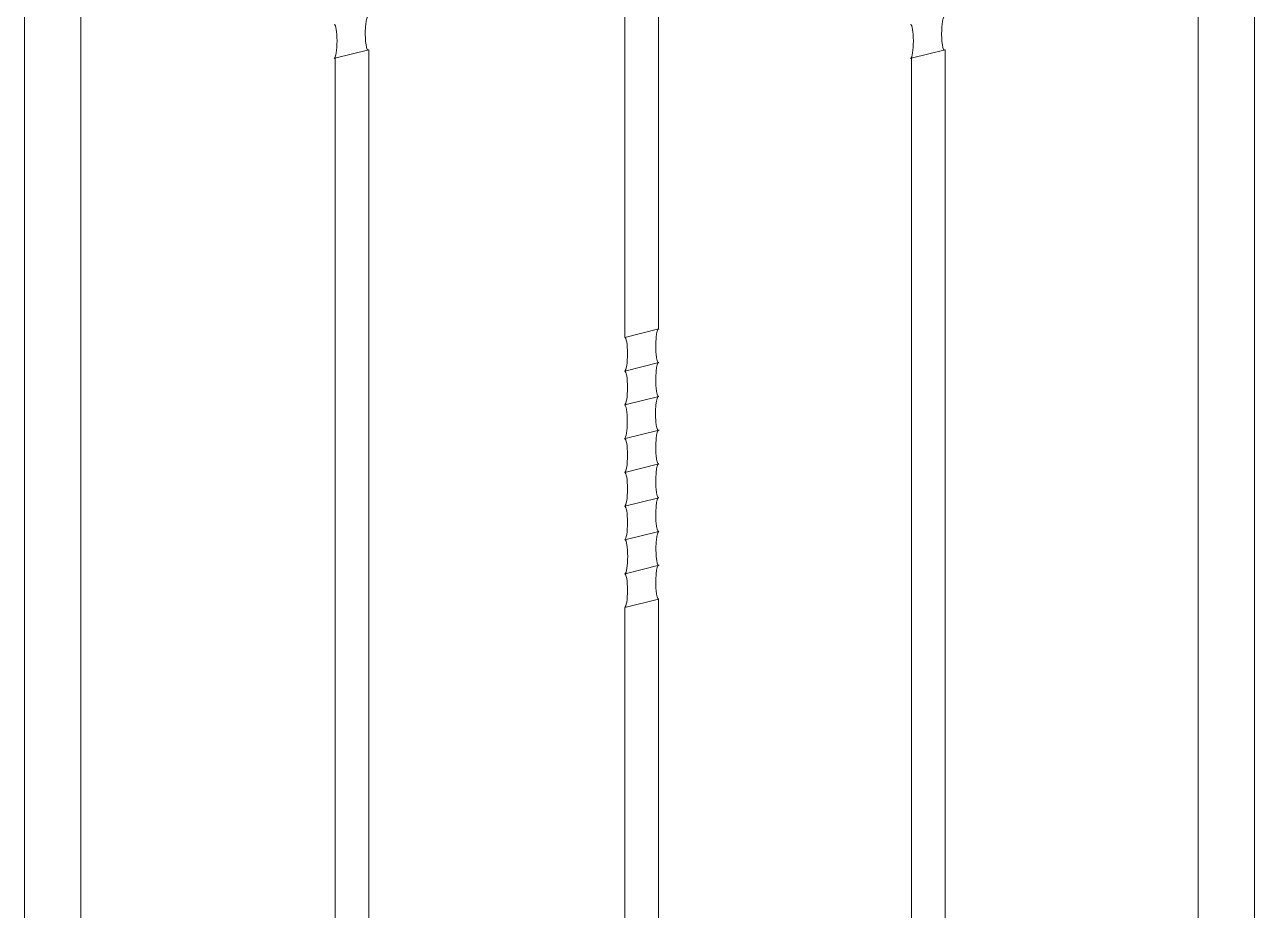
# Model space of a CAD drawing. Header units: millimetres. Extents: x -644 to 652, y 0 to 1491.
# Drawn here: x 7.2 to 322.2, y 550.8 to 777.5 of the extents above; entities that cross this region are included whole.
import ezdxf

# ---------------------------------------------------------------- set-up
doc = ezdxf.new("R2010")
doc.units = ezdxf.units.MM
doc.layers.add('ceco.net 171', color=7, linetype='Continuous')

msp = doc.modelspace()

# ---------------------------------------------------------------- linework, layer by layer
at = {"layer": 'ceco.net 171', "lineweight": 5}
for p, q in [((7.2, 0), (7.2, 1449.25)), ((21.6, 14.4), (21.6, 1449.25)), ((307.8, 14.4), (307.8, 1388.06)), ((322.2, 0), (322.2, 1388.06)), ((160.92, 697.47), (160.92, 907.39)), ((169.56, 699.64), (169.56, 909.56)), ((86.63, 768.93), (95.37, 771.12)), ((86.73, 502.56), (86.73, 769.17)), ((95.37, 502.56), (95.37, 771.12)), ((234.25, 768.93), (243, 771.12)), ((234.36, 502.56), (234.36, 768.96)), ((243, 502.56), (243, 771.12)), ((160.92, 697.47), (169.61, 699.65)), ((160.92, 688.83), (169.61, 691.01)), ((160.92, 680.19), (169.61, 682.37)), ((161.03, 671.55), (169.72, 673.73)), ((160.92, 662.88), (169.61, 665.06)), ((160.92, 654.24), (169.61, 656.42)), ((160.92, 645.6), (169.61, 647.78)), ((161.03, 636.96), (169.72, 639.14)), ((160.92, 628.29), (169.55, 630.46)), ((169.56, 502.56), (169.56, 630.46)), ((160.92, 502.56), (160.92, 628.29))]:
    msp.add_line(p, q, dxfattribs=at)
at = {"layer": 'ceco.net 171', "lineweight": 5, "extrusion": (0, 0, -1)}
for centre, start_param, end_param in [((95.19, 775.39), 0, 3.141593), ((242.82, 775.39), 0, 3.141593), ((86.49, 773.21), 3.141593, 6.210756), ((234.12, 773.21), 3.141593, 6.210756), ((169.59, 695.33), 0, 3.141593), ((160.89, 693.15), 3.141593, 6.210756), ((169.59, 686.68), 0, 3.141593), ((160.89, 684.51), 3.141593, 6.210756), ((169.53, 678.03), 0, 3.141593), ((160.84, 675.85), 3.141593, 6.210756), ((160.89, 667.2), 3.141593, 6.210756), ((169.59, 669.38), 0, 3.141593), ((169.59, 660.74), 0, 3.141593), ((160.89, 658.56), 3.141593, 6.210756), ((169.59, 652.09), 0, 3.141593), ((160.89, 649.91), 3.141593, 6.210756), ((169.64, 643.44), 0, 3.141593), ((160.95, 641.26), 3.141593, 6.210756), ((160.89, 632.61), 3.141593, 6.210756), ((169.59, 634.79), 0, 3.141593)]:
    msp.add_ellipse(centre, major_axis=(-0.03, -4.33), ratio=0.168472, start_param=start_param, end_param=end_param, dxfattribs=at)

doc.saveas('drawing.dxf')
